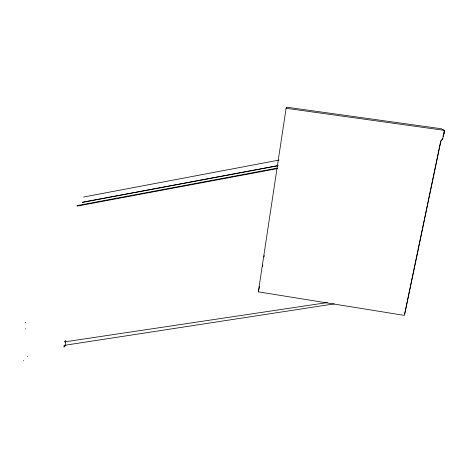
<?xml version="1.0" encoding="UTF-8"?>
<svg xmlns="http://www.w3.org/2000/svg" width="468" height="468" viewBox="0 0 468 468"><rect width="100%" height="100%" fill="white"/><g stroke="black" fill="none" stroke-linecap="round" stroke-linejoin="round"><path stroke-width="0.7" d="M258.342 291.851L286.106 108.283L286.703 107.201L441.131 128.723L444.518 130.385L442.892 138.159A4.031 3.779 -35 0 1 442.617 138.984L440.891 141.09L404.457 315.403L258.342 291.851L259.541 286.58M262.595 266.409L262.817 264.97M264.016 257.043L264.233 255.604M286.486 108.64L286.703 107.201M443.418 134.527L443.494 133.444M443.442 135.153L443.676 134.129M444.073 131.689L444.132 130.87M404.644 313.858L440.762 141.014L442.359 139.177M443.793 133.023L444.243 133.088L444.547 130.87M443.184 135.562L442.968 136.153M443.892 133.532L443.336 136.018M83.62 197.016L278.998 160.091M82.14 202.287L278.045 165.59M82.526 202.346L277.881 165.76M77.126 205.616L277.389 168.094M77.091 206.113L277.308 168.626M334.193 303.884L64.098 345.39L63.952 347.262L65.192 345.834L65.614 340.505L64.368 341.915L327.313 302.58M443.904 132.924L444.243 133.088M286.106 108.283L444.518 130.385M25.149 322.499L25.524 322.563M25.412 328.846L25.781 328.905M27.518 356.481L27.881 356.54M23.4 360.74L23.769 360.799M442.757 138.089A4.031 3.773 -35 0 1 442.488 138.908"/></g></svg>
